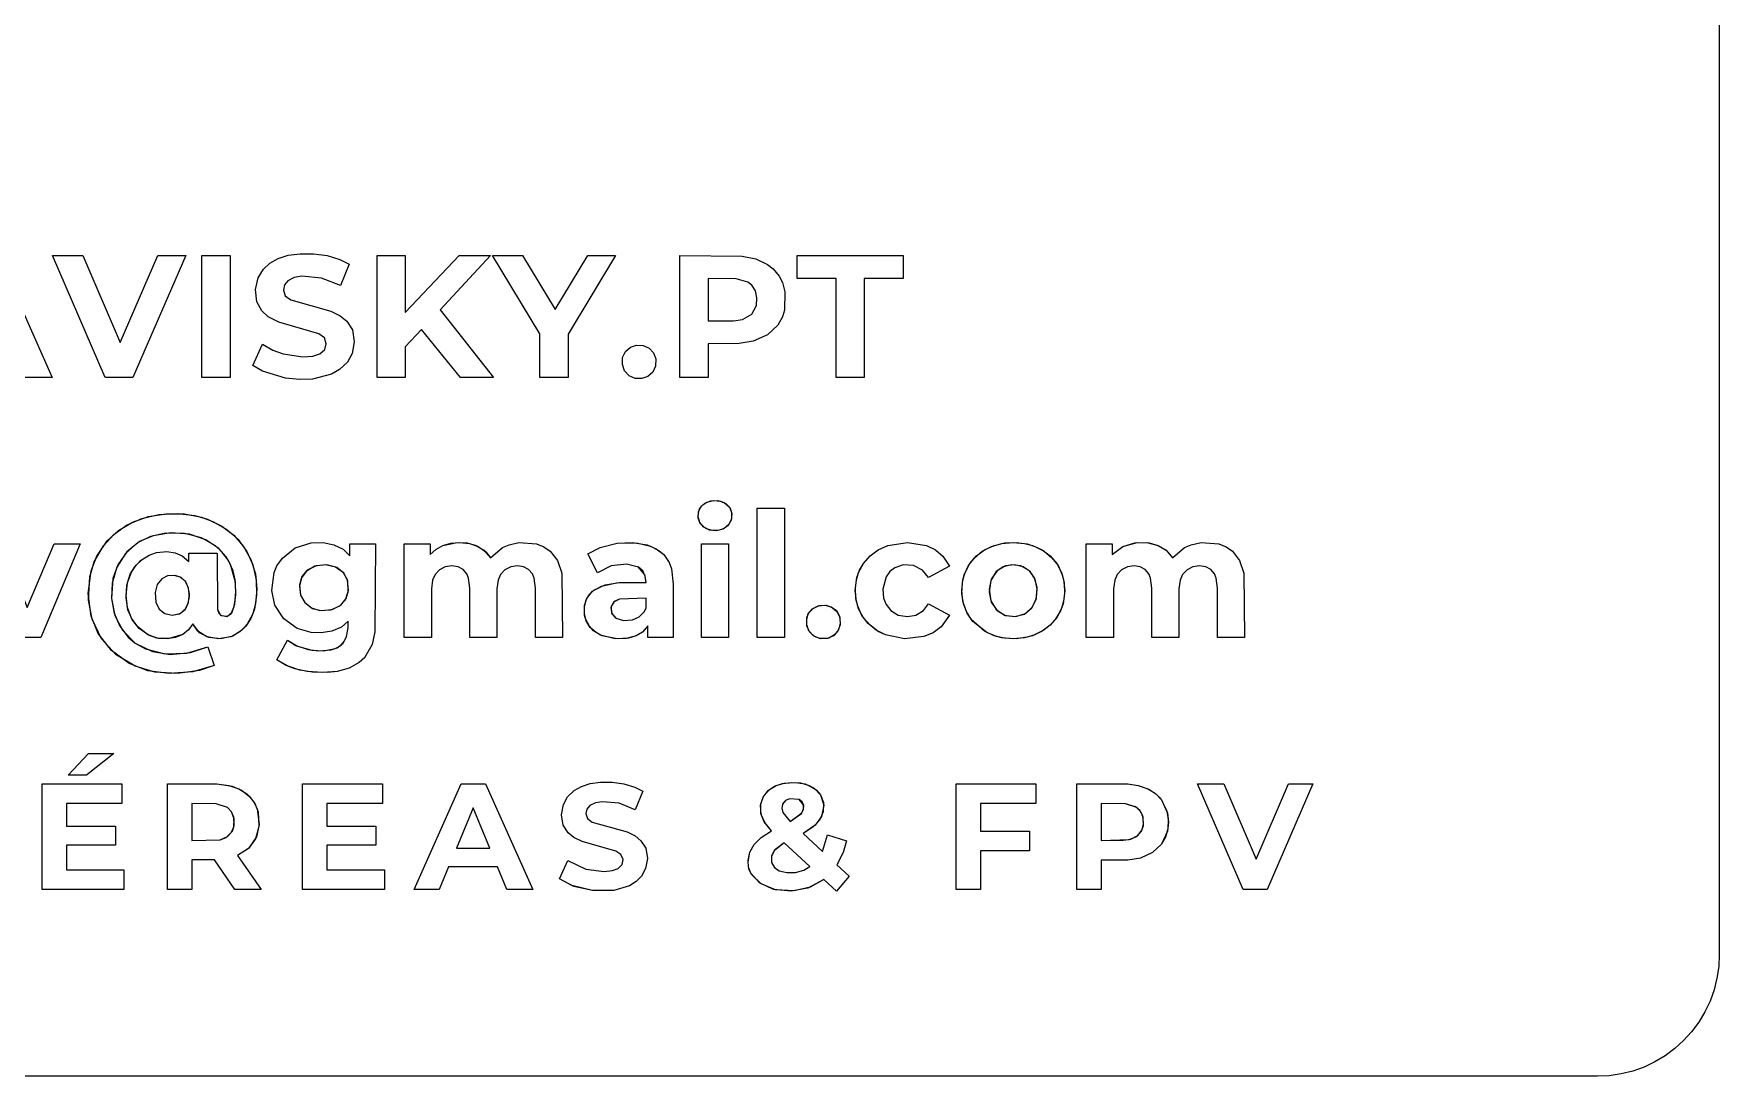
# Model space of a CAD drawing. Header units: millimetres. Extents: x 0 to 85, y 0 to 55.
# Drawn here: x 43.53 to 85, y 0 to 25.66 of the extents above; entities that cross this region are included whole.
import ezdxf

# ---------------------------------------------------------------- set-up
doc = ezdxf.new("R2010")
doc.units = ezdxf.units.MM
for name, color, linetype in [('1_BASE_PRETO', 250, 'Continuous'), ('2_COBRE', 30, 'Continuous'), ('3_BRANCO', 7, 'Continuous')]:
    doc.layers.add(name, color=color, linetype=linetype)

msp = doc.modelspace()

# ---------------------------------------------------------------- linework, layer by layer
at = {"layer": '1_BASE_PRETO'}
msp.add_lwpolyline([(85, 52), (85, 3), (84.986, 2.706), (84.942, 2.415), (84.871, 2.129), (84.772, 1.852), (84.646, 1.586), (84.494, 1.333), (84.319, 1.097), (84.121, 0.879), (83.903, 0.681), (83.667, 0.506), (83.414, 0.354), (83.148, 0.228), (82.871, 0.129), (82.585, 0.058), (82.294, 0.014), (82, 0), (3, 0)], dxfattribs=at)
at = {"layer": '2_COBRE'}
for points in [[(42.988, 17.843), (41.597, 17.843), (41.33, 17.2), (40.619, 17.2), (41.956, 20.2), (42.641, 20.2), (43.983, 17.2), (43.254, 17.2)], [(44.737, 20.2), (45.65, 18.057), (46.576, 20.2), (47.266, 20.2), (45.967, 17.2), (45.281, 17.2), (43.987, 20.2)], [(48.359, 17.2), (47.664, 17.2), (47.664, 20.2), (48.359, 20.2)], [(49.154, 17.356), (48.92, 17.496), (49.156, 18.019), (49.413, 17.872), (49.665, 17.777), (50.146, 17.706), (50.395, 17.726), (50.568, 17.784), (50.686, 17.89), (50.724, 18.027), (50.678, 18.171), (50.545, 18.27), (49.559, 18.559), (49.297, 18.694), (49.139, 18.836), (49.015, 19.06), (48.981, 19.368), (49.048, 19.655), (49.181, 19.868), (49.337, 20.01), (49.539, 20.125), (49.787, 20.206), (50.08, 20.246), (50.413, 20.245), (50.746, 20.198), (51.06, 20.102), (51.286, 19.986), (51.071, 19.459), (50.61, 19.647), (50.126, 19.69), (49.936, 19.656), (49.782, 19.581), (49.697, 19.478), (49.67, 19.351), (49.716, 19.211), (49.849, 19.113), (50.835, 18.83), (51.067, 18.717), (51.231, 18.582), (51.367, 18.369), (51.414, 18.079), (51.363, 17.791), (51.243, 17.575), (51.053, 17.393), (50.851, 17.277), (50.385, 17.16), (50.07, 17.15), (49.72, 17.183)], [(52.666, 17.2), (51.976, 17.2), (51.976, 20.2), (52.666, 20.2), (52.666, 18.8), (53.994, 20.2), (54.766, 20.2), (53.524, 18.863), (54.839, 17.2), (54.029, 17.2), (53.068, 18.377), (52.666, 17.957)], [(55.979, 17.2), (55.979, 18.269), (54.817, 20.2), (55.554, 20.2), (56.354, 18.868), (57.157, 20.2), (57.839, 20.2), (56.673, 18.262), (56.673, 17.2)], [(61.58, 19.981), (61.719, 19.872), (61.867, 19.694), (61.948, 19.539), (62.011, 19.306), (62, 18.858), (61.948, 18.688), (61.834, 18.485), (61.58, 18.247), (61.232, 18.091), (60.88, 18.032), (60.119, 18.027), (60.119, 17.2), (59.424, 17.2), (59.424, 20.2), (60.955, 20.188), (61.296, 20.116)], [(63.963, 17.2), (63.269, 17.2), (63.269, 19.634), (62.309, 19.634), (62.309, 20.2), (64.923, 20.2), (64.923, 19.634), (63.963, 19.634)], [(61.309, 18.974), (61.321, 19.16), (61.283, 19.332), (61.194, 19.469), (61.094, 19.547), (60.806, 19.629), (60.119, 19.634), (60.119, 18.593), (60.747, 18.594), (60.965, 18.627), (61.194, 18.758)], [(58.066, 17.36), (58.011, 17.515), (58.017, 17.69), (58.084, 17.835), (58.206, 17.941), (58.355, 17.993), (58.522, 17.987), (58.667, 17.924), (58.778, 17.809), (58.832, 17.657), (58.826, 17.481), (58.76, 17.333), (58.64, 17.223), (58.489, 17.17), (58.323, 17.176), (58.179, 17.241)], [(59.873, 13.769), (59.89, 13.919), (59.965, 14.044), (60.091, 14.134), (60.251, 14.172), (60.424, 14.157), (60.563, 14.091), (60.661, 13.982), (60.702, 13.844), (60.685, 13.688), (60.611, 13.559), (60.486, 13.466), (60.324, 13.428), (60.151, 13.444), (60.011, 13.514), (59.913, 13.628)], [(46.807, 10.767), (46.552, 10.787), (46.323, 10.873), (46.084, 11.059), (45.93, 11.274), (45.83, 11.537), (45.797, 11.841), (45.83, 12.146), (45.928, 12.407), (46.046, 12.582), (46.192, 12.723), (46.363, 12.828), (46.549, 12.892), (46.803, 12.912), (47.005, 12.88), (47.177, 12.807), (47.344, 12.668), (47.344, 12.879), (48.043, 12.879), (48.048, 11.492), (48.122, 11.35), (48.278, 11.32), (48.385, 11.392), (48.46, 11.56), (48.498, 11.841), (48.492, 12.159), (48.369, 12.595), (48.26, 12.784), (48.081, 12.988), (47.76, 13.207), (47.361, 13.339), (46.903, 13.375), (46.461, 13.304), (46.132, 13.161), (45.82, 12.91), (45.594, 12.584), (45.476, 12.252), (45.441, 11.756), (45.524, 11.34), (45.707, 10.981), (46.026, 10.662), (46.447, 10.456), (46.886, 10.385), (47.381, 10.429), (47.807, 10.573), (47.966, 10.114), (47.444, 9.954), (46.861, 9.91), (46.336, 9.982), (45.876, 10.159), (45.437, 10.476), (45.115, 10.897), (44.94, 11.326), (44.867, 11.884), (44.94, 12.442), (45.079, 12.802), (45.334, 13.176), (45.615, 13.435), (45.954, 13.637), (46.347, 13.778), (46.785, 13.845), (47.239, 13.839), (47.652, 13.761), (47.951, 13.649), (48.279, 13.457), (48.553, 13.211), (48.768, 12.919), (48.921, 12.584), (49.002, 12.221), (49.011, 11.839), (48.955, 11.498), (48.866, 11.269), (48.745, 11.082), (48.597, 10.937), (48.376, 10.817), (48.073, 10.766), (47.785, 10.812), (47.565, 10.952), (47.442, 11.138), (47.331, 10.985), (47.191, 10.872), (47.016, 10.798)], [(61.997, 13.98), (61.997, 10.8), (61.329, 10.8), (61.329, 13.98)], [(44.67, 13.106), (43.697, 10.8), (43.007, 10.8), (42.039, 13.106), (42.729, 13.106), (43.366, 11.536), (44.027, 13.106)], [(49.509, 10.251), (49.774, 10.731), (50.017, 10.588), (50.368, 10.488), (50.658, 10.472), (50.945, 10.527), (51.071, 10.598), (51.163, 10.698), (51.226, 10.826), (51.264, 11.039), (51.266, 11.201), (51.095, 11.057), (50.862, 10.955), (50.595, 10.913), (50.35, 10.924), (50.009, 11.024), (49.682, 11.258), (49.461, 11.599), (49.386, 11.96), (49.441, 12.4), (49.511, 12.564), (49.644, 12.755), (49.956, 13.003), (50.35, 13.128), (50.651, 13.135), (50.912, 13.082), (51.137, 12.97), (51.3, 12.813), (51.3, 13.106), (51.934, 13.106), (51.921, 10.942), (51.851, 10.627), (51.664, 10.303), (51.53, 10.181), (51.286, 10.044), (50.989, 9.962), (50.64, 9.934), (50.258, 9.963), (49.953, 10.03), (49.735, 10.113)], [(54.004, 13.14), (54.245, 13.114), (54.461, 13.037), (54.648, 12.908), (54.764, 12.764), (55.061, 13.012), (55.225, 13.083), (55.465, 13.134), (55.901, 13.101), (56.081, 13.031), (56.236, 12.925), (56.415, 12.696), (56.518, 12.381), (56.537, 10.8), (55.869, 10.8), (55.869, 12.017), (55.84, 12.259), (55.795, 12.37), (55.703, 12.476), (55.58, 12.54), (55.427, 12.561), (55.263, 12.538), (55.121, 12.466), (55.013, 12.346), (54.953, 12.209), (54.922, 11.998), (54.921, 10.8), (54.253, 10.8), (54.253, 12.017), (54.224, 12.259), (54.18, 12.37), (54.09, 12.476), (53.968, 12.54), (53.816, 12.561), (53.652, 12.538), (53.51, 12.466), (53.402, 12.346), (53.341, 12.209), (53.311, 11.998), (53.31, 10.8), (52.641, 10.8), (52.641, 13.106), (53.28, 13.106), (53.28, 12.839), (53.416, 12.964), (53.591, 13.062), (53.788, 13.12)], [(57.829, 10.769), (57.471, 10.858), (57.301, 10.967), (57.197, 11.078), (57.11, 11.242), (57.077, 11.387), (57.082, 11.583), (57.137, 11.761), (57.273, 11.937), (57.493, 12.066), (57.864, 12.146), (58.594, 12.154), (58.573, 12.311), (58.511, 12.437), (58.406, 12.532), (58.115, 12.607), (57.736, 12.562), (57.399, 12.394), (57.159, 12.861), (57.46, 13.018), (57.881, 13.122), (58.354, 13.13), (58.701, 13.051), (58.911, 12.939), (59.027, 12.839), (59.158, 12.648), (59.216, 12.493), (59.263, 12.116), (59.263, 10.8), (58.637, 10.8), (58.637, 11.087), (58.504, 10.932), (58.35, 10.84), (58.107, 10.776)], [(60.621, 10.8), (59.953, 10.8), (59.953, 13.106), (60.621, 13.106)], [(64.059, 11.143), (63.906, 11.34), (63.801, 11.568), (63.756, 11.754), (63.743, 12.021), (63.783, 12.28), (63.847, 12.458), (63.941, 12.62), (64.103, 12.807), (64.306, 12.956), (64.545, 13.065), (65.027, 13.14), (65.491, 13.065), (65.714, 12.956), (65.896, 12.803), (66.06, 12.553), (65.541, 12.274), (65.393, 12.46), (65.176, 12.572), (64.923, 12.584), (64.714, 12.514), (64.592, 12.421), (64.498, 12.296), (64.419, 11.993), (64.438, 11.766), (64.498, 11.61), (64.614, 11.463), (64.8, 11.352), (65.023, 11.314), (65.233, 11.351), (65.417, 11.464), (65.541, 11.631), (66.06, 11.349), (65.855, 11.06), (65.661, 10.918), (65.43, 10.82), (64.953, 10.767), (64.483, 10.863), (64.251, 10.983)], [(66.596, 11.24), (66.466, 11.452), (66.386, 11.691), (66.36, 11.953), (66.386, 12.218), (66.441, 12.4), (66.559, 12.62), (66.72, 12.807), (66.919, 12.956), (67.154, 13.065), (67.415, 13.126), (67.701, 13.138), (67.974, 13.102), (68.162, 13.043), (68.39, 12.922), (68.58, 12.764), (68.73, 12.57), (68.834, 12.344), (68.878, 12.156), (68.891, 11.885), (68.852, 11.629), (68.789, 11.452), (68.66, 11.24), (68.536, 11.103), (68.336, 10.952), (68.101, 10.841), (67.908, 10.79), (67.629, 10.766), (67.347, 10.79), (67.154, 10.841), (66.919, 10.952)], [(70.676, 13.135), (70.97, 13.126), (71.192, 13.061), (71.388, 12.945), (71.547, 12.764), (71.844, 13.012), (72.008, 13.083), (72.248, 13.134), (72.684, 13.101), (72.864, 13.031), (73.019, 12.925), (73.198, 12.696), (73.3, 12.381), (73.32, 10.8), (72.651, 10.8), (72.651, 12.017), (72.623, 12.259), (72.577, 12.37), (72.486, 12.476), (72.363, 12.54), (72.21, 12.561), (72.046, 12.538), (71.904, 12.466), (71.796, 12.346), (71.736, 12.209), (71.705, 11.998), (71.704, 10.8), (71.036, 10.8), (71.036, 12.017), (71.007, 12.259), (70.963, 12.37), (70.873, 12.476), (70.751, 12.54), (70.599, 12.561), (70.435, 12.538), (70.293, 12.466), (70.185, 12.346), (70.124, 12.209), (70.093, 11.998), (70.093, 10.8), (69.424, 10.8), (69.424, 13.106), (70.063, 13.106), (70.063, 12.839), (70.328, 13.041)], [(51.212, 11.756), (51.271, 11.96), (51.247, 12.215), (51.145, 12.394), (50.955, 12.534), (50.705, 12.591), (50.443, 12.557), (50.234, 12.436), (50.112, 12.271), (50.062, 12.06), (50.09, 11.839), (50.193, 11.658), (50.385, 11.517), (50.601, 11.463), (50.867, 11.485), (51.083, 11.597)], [(68.105, 11.557), (68.196, 11.769), (68.213, 12.031), (68.153, 12.267), (68.026, 12.442), (67.817, 12.564), (67.595, 12.591), (67.383, 12.542), (67.209, 12.421), (67.076, 12.205), (67.038, 11.914), (67.088, 11.672), (67.231, 11.464), (67.44, 11.342), (67.694, 11.317), (67.929, 11.391)], [(47.265, 11.51), (47.337, 11.668), (47.357, 11.873), (47.33, 12.039), (47.251, 12.188), (47.132, 12.285), (46.981, 12.328), (46.819, 12.316), (46.68, 12.247), (46.566, 12.107), (46.515, 11.903), (46.532, 11.672), (46.616, 11.495), (46.756, 11.386), (46.933, 11.349), (47.132, 11.394)], [(57.728, 11.539), (57.749, 11.379), (57.846, 11.276), (58.034, 11.219), (58.26, 11.236), (58.427, 11.312), (58.552, 11.443), (58.594, 11.529), (58.594, 11.764), (57.937, 11.745), (57.795, 11.671)], [(62.546, 11.115), (62.552, 11.29), (62.601, 11.409), (62.714, 11.524), (62.859, 11.587), (63.025, 11.593), (63.176, 11.541), (63.296, 11.435), (63.362, 11.29), (63.368, 11.115), (63.314, 10.96), (63.203, 10.841), (63.058, 10.776), (62.859, 10.776), (62.714, 10.841), (62.601, 10.96)], [(44.827, 7.412), (44.374, 7.412), (44.875, 7.947), (45.499, 7.947)], [(45.696, 7.2), (45.696, 6.717), (44.329, 6.717), (44.329, 6.153), (45.536, 6.153), (45.536, 5.685), (44.329, 5.685), (44.329, 5.083), (45.744, 5.083), (45.744, 4.6), (43.731, 4.6), (43.731, 7.2)], [(48.41, 7.137), (48.642, 7.04), (48.829, 6.897), (48.964, 6.718), (49.045, 6.505), (49.067, 6.144), (48.984, 5.844), (48.807, 5.605), (48.54, 5.434), (49.121, 4.6), (48.471, 4.6), (47.971, 5.325), (47.42, 5.324), (47.42, 4.6), (46.818, 4.6), (46.818, 7.2), (48.034, 7.197)], [(52.107, 7.2), (52.107, 6.717), (50.74, 6.717), (50.74, 6.153), (51.947, 6.153), (51.947, 5.685), (50.74, 5.685), (50.74, 5.083), (52.155, 5.083), (52.155, 4.6), (50.142, 4.6), (50.142, 7.2)], [(55.171, 4.6), (54.94, 5.157), (53.735, 5.157), (53.504, 4.6), (52.887, 4.6), (54.046, 7.2), (54.64, 7.2), (55.803, 4.6)], [(56.763, 4.694), (56.464, 4.856), (56.668, 5.309), (57.109, 5.1), (57.561, 5.039), (57.767, 5.061), (57.909, 5.116), (58.002, 5.212), (58.027, 5.337), (57.975, 5.456), (57.851, 5.538), (57.018, 5.778), (56.817, 5.878), (56.674, 5.994), (56.557, 6.18), (56.516, 6.435), (56.559, 6.688), (56.662, 6.878), (56.826, 7.035), (57.001, 7.135), (57.215, 7.205), (57.469, 7.24), (57.758, 7.239), (58.047, 7.198), (58.318, 7.115), (58.514, 7.014), (58.328, 6.557), (57.928, 6.721), (57.509, 6.758), (57.345, 6.729), (57.211, 6.663), (57.138, 6.574), (57.114, 6.465), (57.154, 6.343), (57.269, 6.258), (58.124, 6.013), (58.325, 5.915), (58.467, 5.798), (58.585, 5.613), (58.626, 5.361), (58.581, 5.112), (58.477, 4.925), (58.35, 4.796), (58.185, 4.69), (57.799, 4.573), (57.277, 4.569)], [(62.167, 4.557), (61.725, 4.601), (61.386, 4.758), (61.167, 5.001), (61.115, 5.148), (61.104, 5.307), (61.145, 5.52), (61.249, 5.707), (61.423, 5.878), (61.677, 6.043), (61.501, 6.265), (61.42, 6.468), (61.417, 6.704), (61.489, 6.899), (61.629, 7.057), (61.79, 7.154), (61.988, 7.213), (62.262, 7.233), (62.504, 7.198), (62.73, 7.093), (62.887, 6.928), (62.955, 6.742), (62.951, 6.509), (62.865, 6.309), (62.693, 6.13), (62.455, 5.977), (62.931, 5.535), (63.06, 5.941), (63.525, 5.796), (63.443, 5.509), (63.29, 5.203), (63.592, 4.923), (63.276, 4.555), (62.965, 4.844), (62.57, 4.63)], [(66.823, 4.6), (66.221, 4.6), (66.221, 7.2), (68.186, 7.2), (68.186, 6.717), (66.823, 6.717), (66.823, 6.03), (68.026, 6.03), (68.026, 5.547), (66.823, 5.547)], [(70.966, 7.063), (71.14, 6.949), (71.278, 6.803), (71.422, 6.478), (71.444, 6.257), (71.422, 6.037), (71.278, 5.714), (71.057, 5.507), (70.756, 5.372), (70.45, 5.321), (69.791, 5.317), (69.791, 4.6), (69.189, 4.6), (69.189, 7.2), (70.45, 7.195), (70.699, 7.159)], [(73.282, 4.6), (72.16, 7.2), (72.81, 7.2), (73.601, 5.343), (74.404, 7.2), (75.002, 7.2), (73.876, 4.6)], [(48.414, 6.035), (48.458, 6.176), (48.451, 6.377), (48.396, 6.511), (48.297, 6.613), (48.016, 6.705), (47.42, 6.71), (47.42, 5.803), (48.11, 5.823), (48.297, 5.901)], [(62.425, 6.485), (62.469, 6.582), (62.468, 6.679), (62.364, 6.811), (62.12, 6.829), (62.025, 6.786), (61.954, 6.697), (61.935, 6.602), (61.957, 6.492), (62.138, 6.273)], [(70.8, 6.068), (70.833, 6.215), (70.812, 6.413), (70.746, 6.539), (70.636, 6.634), (70.387, 6.705), (69.791, 6.71), (69.791, 5.807), (70.335, 5.808), (70.524, 5.837), (70.697, 5.926)], [(53.925, 5.614), (54.751, 5.614), (54.339, 6.609)], [(61.741, 5.546), (61.679, 5.409), (61.68, 5.26), (61.754, 5.136), (61.87, 5.058), (62.054, 5.012), (62.268, 5.018), (62.474, 5.076), (62.624, 5.16), (61.992, 5.748)]]:
    msp.add_lwpolyline(points, close=True, dxfattribs=at)
at = {"layer": '3_BRANCO'}
for points in [[(59.876, 13.739), (59.882, 13.891), (59.928, 13.997), (60.036, 14.104), (60.183, 14.163), (60.358, 14.169), (60.512, 14.124), (60.646, 14.007), (60.698, 13.874), (60.693, 13.718), (60.63, 13.582), (60.514, 13.481), (60.394, 13.437), (60.216, 13.431), (60.063, 13.48), (59.928, 13.603)], [(46.862, 10.771), (46.6, 10.778), (46.367, 10.851), (46.12, 11.022), (45.957, 11.226), (45.845, 11.481), (45.798, 11.777), (45.818, 12.088), (45.903, 12.358), (46.014, 12.541), (46.153, 12.691), (46.363, 12.828), (46.549, 12.892), (46.803, 12.912), (47.005, 12.88), (47.177, 12.807), (47.344, 12.668), (47.344, 12.879), (48.043, 12.879), (48.048, 11.492), (48.079, 11.396), (48.134, 11.342), (48.293, 11.325), (48.407, 11.424), (48.474, 11.619), (48.501, 11.931), (48.484, 12.217), (48.431, 12.439), (48.318, 12.692), (48.158, 12.91), (47.998, 13.059), (47.653, 13.254), (47.236, 13.36), (46.771, 13.366), (46.403, 13.285), (46.083, 13.13), (45.782, 12.868), (45.569, 12.532), (45.455, 12.134), (45.441, 11.756), (45.506, 11.396), (45.645, 11.077), (45.853, 10.809), (46.026, 10.662), (46.278, 10.519), (46.754, 10.394), (47.294, 10.413), (47.807, 10.573), (47.966, 10.114), (47.605, 9.988), (47.062, 9.911), (46.504, 9.946), (46.021, 10.09), (45.551, 10.374), (45.194, 10.767), (44.962, 11.251), (44.873, 11.719), (44.904, 12.289), (45.015, 12.662), (45.239, 13.058), (45.496, 13.338), (45.812, 13.563), (46.185, 13.73), (46.605, 13.827), (47.062, 13.85), (47.492, 13.801), (47.805, 13.71), (48.154, 13.541), (48.45, 13.316), (48.689, 13.041), (48.868, 12.722), (48.979, 12.369), (49.016, 11.991), (48.985, 11.627), (48.915, 11.379), (48.778, 11.125), (48.636, 10.969), (48.423, 10.835), (48.126, 10.767), (47.837, 10.796), (47.604, 10.917), (47.442, 11.138), (47.331, 10.985), (47.191, 10.872)], [(61.329, 13.98), (61.997, 13.98), (61.997, 10.8), (61.329, 10.8)], [(44.027, 13.106), (44.67, 13.106), (43.697, 10.8), (43.007, 10.8), (42.039, 13.106), (42.729, 13.106), (43.366, 11.536)], [(49.787, 10.09), (49.509, 10.251), (49.774, 10.731), (49.978, 10.605), (50.279, 10.505), (50.545, 10.471), (50.842, 10.495), (50.991, 10.548), (51.136, 10.662), (51.226, 10.826), (51.264, 11.039), (51.266, 11.201), (51.095, 11.057), (50.862, 10.955), (50.595, 10.913), (50.35, 10.924), (50.009, 11.024), (49.682, 11.258), (49.461, 11.599), (49.386, 11.96), (49.441, 12.4), (49.511, 12.564), (49.644, 12.755), (49.956, 13.003), (50.35, 13.128), (50.651, 13.135), (50.912, 13.082), (51.137, 12.97), (51.3, 12.813), (51.3, 13.106), (51.934, 13.106), (51.921, 10.942), (51.851, 10.627), (51.664, 10.303), (51.53, 10.181), (51.286, 10.044), (50.989, 9.962), (50.762, 9.937), (50.383, 9.947), (50.073, 9.999)], [(53.948, 13.139), (54.187, 13.126), (54.409, 13.061), (54.605, 12.945), (54.764, 12.764), (55.061, 13.012), (55.225, 13.083), (55.465, 13.134), (55.901, 13.101), (56.081, 13.031), (56.236, 12.925), (56.415, 12.696), (56.518, 12.381), (56.537, 10.8), (55.869, 10.8), (55.869, 12.017), (55.84, 12.259), (55.795, 12.37), (55.703, 12.476), (55.58, 12.54), (55.427, 12.561), (55.263, 12.538), (55.121, 12.466), (55.013, 12.346), (54.953, 12.209), (54.922, 11.998), (54.921, 10.8), (54.253, 10.8), (54.253, 12.017), (54.224, 12.259), (54.18, 12.37), (54.09, 12.476), (53.968, 12.54), (53.816, 12.561), (53.652, 12.538), (53.51, 12.466), (53.402, 12.346), (53.341, 12.209), (53.311, 11.998), (53.31, 10.8), (52.641, 10.8), (52.641, 13.106), (53.28, 13.106), (53.28, 12.839), (53.416, 12.964), (53.591, 13.062)], [(57.881, 10.767), (57.511, 10.84), (57.364, 10.919), (57.22, 11.048), (57.123, 11.207), (57.082, 11.349), (57.077, 11.545), (57.122, 11.727), (57.195, 11.854), (57.304, 11.962), (57.586, 12.098), (57.928, 12.151), (58.594, 12.154), (58.562, 12.345), (58.406, 12.532), (58.115, 12.607), (57.736, 12.562), (57.399, 12.394), (57.159, 12.861), (57.46, 13.018), (57.881, 13.122), (58.256, 13.138), (58.621, 13.078), (58.845, 12.981), (59.027, 12.839), (59.158, 12.648), (59.216, 12.493), (59.263, 12.116), (59.263, 10.8), (58.637, 10.8), (58.637, 11.087), (58.504, 10.932), (58.35, 10.84), (58.16, 10.784)], [(60.621, 13.106), (60.621, 10.8), (59.953, 10.8), (59.953, 13.106)], [(64.103, 11.099), (63.941, 11.287), (63.822, 11.509), (63.768, 11.69), (63.741, 11.953), (63.768, 12.218), (63.822, 12.4), (63.941, 12.62), (64.103, 12.807), (64.306, 12.956), (64.545, 13.065), (65.027, 13.14), (65.491, 13.065), (65.714, 12.956), (65.896, 12.803), (66.06, 12.553), (65.541, 12.274), (65.393, 12.46), (65.176, 12.572), (64.923, 12.584), (64.714, 12.514), (64.592, 12.421), (64.498, 12.296), (64.419, 11.993), (64.438, 11.766), (64.498, 11.61), (64.614, 11.463), (64.8, 11.352), (65.023, 11.314), (65.233, 11.351), (65.417, 11.464), (65.541, 11.631), (66.06, 11.349), (65.855, 11.06), (65.661, 10.918), (65.43, 10.82), (64.953, 10.767), (64.483, 10.863), (64.306, 10.949)], [(66.635, 11.192), (66.494, 11.396), (66.401, 11.629), (66.362, 11.885), (66.375, 12.154), (66.419, 12.341), (66.525, 12.568), (66.676, 12.764), (66.866, 12.922), (67.092, 13.043), (67.347, 13.116), (67.629, 13.14), (67.908, 13.116), (68.101, 13.065), (68.336, 12.956), (68.536, 12.807), (68.696, 12.622), (68.813, 12.403), (68.867, 12.22), (68.893, 11.953), (68.867, 11.691), (68.813, 11.51), (68.696, 11.29), (68.536, 11.103), (68.39, 10.986), (68.162, 10.864), (67.974, 10.804), (67.701, 10.767), (67.415, 10.78), (67.216, 10.821), (66.975, 10.92)], [(70.623, 13.129), (70.911, 13.134), (71.192, 13.061), (71.388, 12.945), (71.547, 12.764), (71.844, 13.012), (72.008, 13.083), (72.248, 13.134), (72.684, 13.101), (72.864, 13.031), (73.019, 12.925), (73.198, 12.696), (73.3, 12.381), (73.32, 10.8), (72.651, 10.8), (72.651, 12.017), (72.623, 12.259), (72.577, 12.37), (72.486, 12.476), (72.363, 12.54), (72.21, 12.561), (72.046, 12.538), (71.904, 12.466), (71.796, 12.346), (71.736, 12.209), (71.705, 11.998), (71.704, 10.8), (71.036, 10.8), (71.036, 12.017), (71.007, 12.259), (70.963, 12.37), (70.873, 12.476), (70.751, 12.54), (70.599, 12.561), (70.435, 12.538), (70.293, 12.466), (70.185, 12.346), (70.124, 12.209), (70.093, 11.998), (70.093, 10.8), (69.424, 10.8), (69.424, 13.106), (70.063, 13.106), (70.063, 12.839), (70.328, 13.041)], [(51.197, 11.73), (51.267, 11.929), (51.255, 12.186), (51.164, 12.372), (50.983, 12.521), (50.739, 12.589), (50.473, 12.566), (50.257, 12.455), (50.126, 12.298), (50.065, 12.092), (50.09, 11.839), (50.193, 11.658), (50.357, 11.531), (50.568, 11.466), (50.836, 11.478), (51.06, 11.578)], [(68.087, 11.532), (68.188, 11.736), (68.215, 11.993), (68.166, 12.237), (68.047, 12.421), (67.874, 12.542), (67.662, 12.591), (67.44, 12.564), (67.231, 12.442), (67.088, 12.237), (67.038, 11.993), (67.076, 11.703), (67.209, 11.485), (67.411, 11.352), (67.662, 11.315), (67.902, 11.377)], [(47.251, 11.491), (47.33, 11.643), (47.357, 11.81), (47.337, 12.014), (47.265, 12.17), (47.151, 12.274), (47.005, 12.325), (46.819, 12.316), (46.68, 12.247), (46.566, 12.107), (46.515, 11.903), (46.532, 11.672), (46.616, 11.495), (46.756, 11.386), (46.933, 11.349), (47.113, 11.384)], [(57.732, 11.56), (57.74, 11.4), (57.846, 11.276), (58.034, 11.219), (58.26, 11.236), (58.427, 11.312), (58.552, 11.443), (58.594, 11.529), (58.594, 11.764), (57.937, 11.745), (57.812, 11.687)], [(62.552, 11.081), (62.546, 11.257), (62.585, 11.381), (62.688, 11.505), (62.828, 11.579), (62.992, 11.596), (63.148, 11.556), (63.276, 11.46), (63.354, 11.322), (63.372, 11.15), (63.33, 10.988), (63.228, 10.861), (63.089, 10.785), (62.891, 10.77), (62.741, 10.823), (62.62, 10.933)], [(45.499, 7.947), (44.827, 7.412), (44.374, 7.412), (44.875, 7.947)], [(43.731, 7.2), (45.696, 7.2), (45.696, 6.717), (44.329, 6.717), (44.329, 6.153), (45.536, 6.153), (45.536, 5.685), (44.329, 5.685), (44.329, 5.083), (45.744, 5.083), (45.744, 4.6), (43.731, 4.6)], [(48.324, 7.16), (48.569, 7.077), (48.772, 6.949), (48.925, 6.782), (49.024, 6.58), (49.071, 6.199), (49.005, 5.89), (48.807, 5.605), (48.54, 5.434), (49.121, 4.6), (48.471, 4.6), (47.971, 5.325), (47.42, 5.324), (47.42, 4.6), (46.818, 4.6), (46.818, 7.2), (48.034, 7.197)], [(50.142, 7.2), (52.107, 7.2), (52.107, 6.717), (50.74, 6.717), (50.74, 6.153), (51.947, 6.153), (51.947, 5.685), (50.74, 5.685), (50.74, 5.083), (52.155, 5.083), (52.155, 4.6), (50.142, 4.6)], [(55.803, 4.6), (55.171, 4.6), (54.94, 5.157), (53.735, 5.157), (53.504, 4.6), (52.887, 4.6), (54.046, 7.2), (54.64, 7.2)], [(56.814, 4.674), (56.464, 4.856), (56.668, 5.309), (57.109, 5.1), (57.561, 5.039), (57.767, 5.061), (57.909, 5.116), (58.002, 5.212), (58.027, 5.337), (57.975, 5.456), (57.851, 5.538), (57.018, 5.778), (56.817, 5.878), (56.674, 5.994), (56.557, 6.18), (56.516, 6.435), (56.559, 6.688), (56.662, 6.878), (56.826, 7.035), (57.001, 7.135), (57.215, 7.205), (57.469, 7.24), (57.758, 7.239), (58.047, 7.198), (58.318, 7.115), (58.514, 7.014), (58.328, 6.557), (57.928, 6.721), (57.509, 6.758), (57.345, 6.729), (57.211, 6.663), (57.138, 6.574), (57.114, 6.465), (57.154, 6.343), (57.269, 6.258), (58.124, 6.013), (58.325, 5.915), (58.467, 5.798), (58.585, 5.613), (58.626, 5.361), (58.581, 5.112), (58.477, 4.925), (58.35, 4.796), (58.185, 4.69), (57.799, 4.573), (57.277, 4.569)], [(62.237, 4.562), (61.774, 4.589), (61.422, 4.733), (61.186, 4.967), (61.124, 5.11), (61.103, 5.269), (61.145, 5.52), (61.249, 5.707), (61.423, 5.878), (61.677, 6.043), (61.513, 6.244), (61.425, 6.447), (61.412, 6.669), (61.472, 6.869), (61.601, 7.034), (61.755, 7.137), (61.946, 7.205), (62.169, 7.233), (62.389, 7.222), (62.609, 7.161), (62.782, 7.052), (62.887, 6.928), (62.963, 6.672), (62.912, 6.392), (62.751, 6.18), (62.455, 5.977), (62.931, 5.535), (63.06, 5.941), (63.525, 5.796), (63.443, 5.509), (63.29, 5.203), (63.592, 4.923), (63.276, 4.555), (62.965, 4.844), (62.632, 4.653)], [(66.823, 5.547), (66.823, 4.6), (66.221, 4.6), (66.221, 7.2), (68.186, 7.2), (68.186, 6.717), (66.823, 6.717), (66.823, 6.03), (68.026, 6.03), (68.026, 5.547)], [(70.916, 7.087), (71.1, 6.98), (71.247, 6.842), (71.409, 6.53), (71.442, 6.314), (71.431, 6.09), (71.376, 5.889), (71.278, 5.714), (71.057, 5.507), (70.756, 5.372), (70.45, 5.321), (69.791, 5.317), (69.791, 4.6), (69.189, 4.6), (69.189, 7.2), (70.45, 7.195), (70.699, 7.159)], [(73.876, 4.6), (73.282, 4.6), (72.16, 7.2), (72.81, 7.2), (73.601, 5.343), (74.404, 7.2), (75.002, 7.2)], [(48.396, 6.005), (48.451, 6.138), (48.458, 6.339), (48.396, 6.511), (48.297, 6.613), (48.016, 6.705), (47.42, 6.71), (47.42, 5.803), (48.11, 5.823), (48.265, 5.881)], [(62.415, 6.471), (62.466, 6.568), (62.471, 6.661), (62.432, 6.755), (62.364, 6.811), (62.12, 6.829), (62.025, 6.786), (61.962, 6.713), (61.935, 6.602), (61.957, 6.492), (62.138, 6.273)], [(70.785, 6.036), (70.829, 6.176), (70.822, 6.377), (70.767, 6.511), (70.668, 6.613), (70.387, 6.705), (69.791, 6.71), (69.791, 5.807), (70.481, 5.826), (70.668, 5.903)], [(54.339, 6.609), (53.925, 5.614), (54.751, 5.614)], [(61.754, 5.563), (61.683, 5.427), (61.676, 5.278), (61.741, 5.15), (61.87, 5.058), (62.054, 5.012), (62.268, 5.018), (62.474, 5.076), (62.624, 5.16), (61.992, 5.748)]]:
    msp.add_lwpolyline(points, close=True, dxfattribs=at)

doc.saveas('drawing.dxf')
